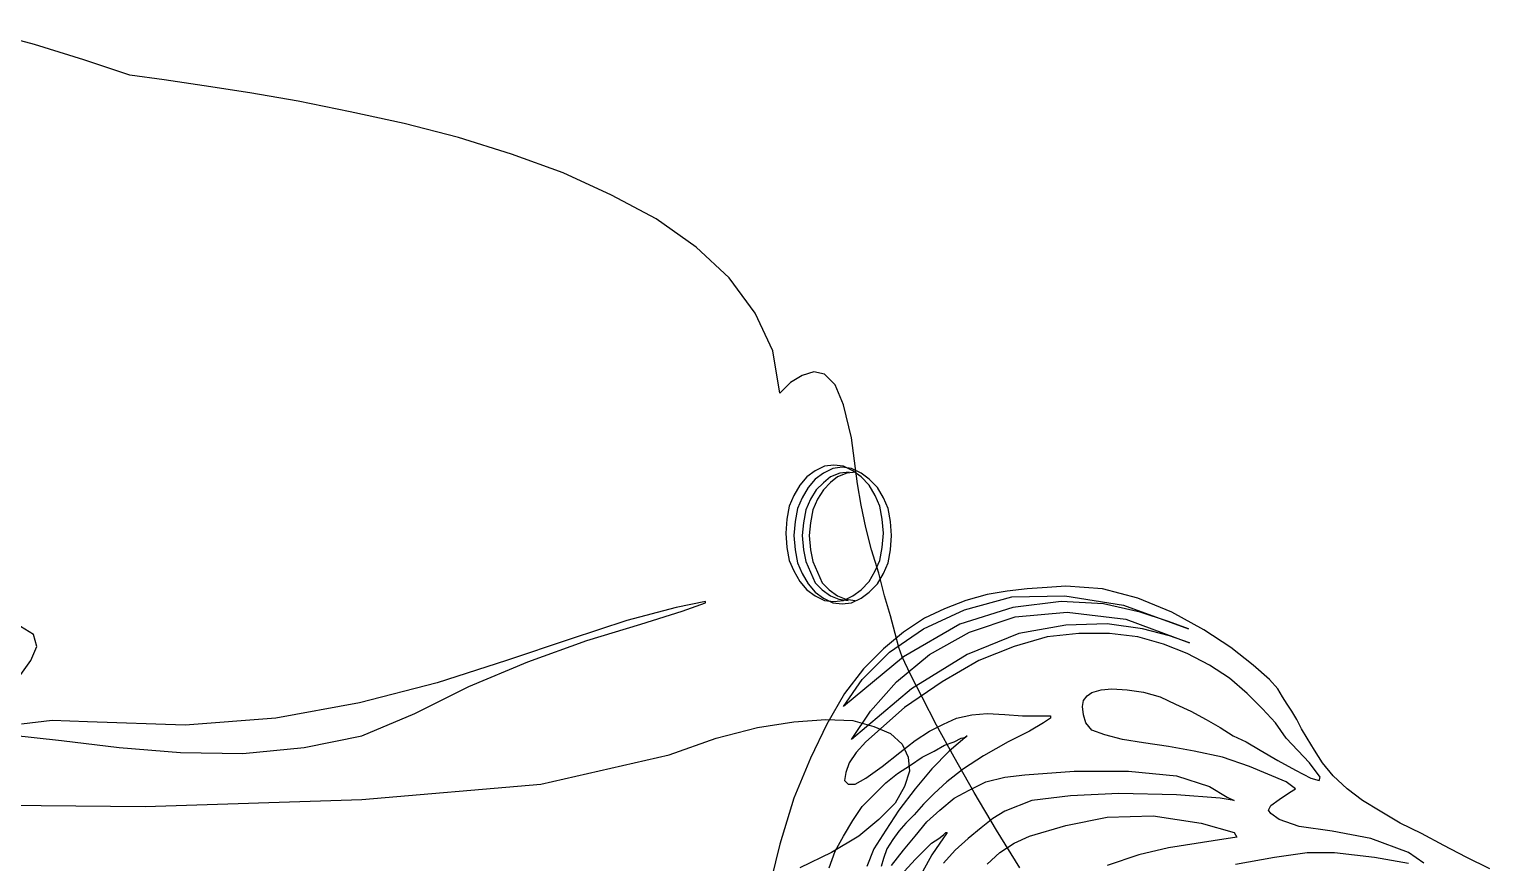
# Model space of a CAD drawing. Header units: feet. Extents: x 50754 to 76410, y 49660 to 67674.
# Drawn here: x 70140.39 to 70154.31, y 55036.08 to 55044.02 of the extents above; entities that cross this region are included whole.
import ezdxf

# ---------------------------------------------------------------- set-up
doc = ezdxf.new("R2010")
doc.units = ezdxf.units.FT
doc.linetypes.add('Amconstr', pattern=[9999, 9999, 0])
doc.layers.add('1_MAN', color=7, linetype='Continuous')
doc.layers.add('MS GATE', color=1, linetype='Continuous')

# ---------------------------------------------------------------- blocks, each defined once
blk = doc.blocks.new('admin enlclave road')
at = {"layer": '1_MAN', "color": 253, "linetype": 'Continuous'}
for points in [[(44846.04027, -5349.83776), (44846.03392, -5349.83015), (44846.02782, -5349.82249), (44846.02232, -5349.81528), (44846.01745, -5349.80879), (44846.01346, -5349.80297), (44846.01018, -5349.79838), (44846.00782, -5349.79472), (44846.00675, -5349.79274), (44846.00554, -5349.78973), (44846.00396, -5349.78596), (44846.00205, -5349.78172), (44846.00007, -5349.77694), (44845.99779, -5349.77195), (44845.9958, -5349.76718), (44845.99409, -5349.76238), (44845.99266, -5349.7578), (44845.98996, -5349.74782), (44845.98714, -5349.74078), (44845.98471, -5349.7366), (44845.98204, -5349.73458), (44845.97962, -5349.73438), (44845.97712, -5349.73552), (44845.97474, -5349.73744), (44845.97271, -5349.74011), (44845.96986, -5349.73095), (44845.96481, -5349.72315), (44845.95801, -5349.71612), (44845.94978, -5349.71036), (44845.94007, -5349.70532), (44845.92946, -5349.70147), (44845.9181, -5349.69799), (44845.90607, -5349.69539), (44845.89385, -5349.69337), (44845.88144, -5349.69189), (44845.8691, -5349.69093), (44845.85732, -5349.69016), (44845.84639, -5349.6898), (44845.83602, -5349.68964), (44845.82698, -5349.68955), (44845.81929, -5349.68955), (44845.80866, -5349.68756), (44845.79726, -5349.68567), (44845.78403, -5349.68404)], [(44845.99103, -5349.78456), (44845.99103, -5349.78456), (44845.99308, -5349.78401), (44845.99502, -5349.78268), (44845.99667, -5349.78113), (44845.99824, -5349.77905), (44845.99922, -5349.77653), (44845.99993, -5349.77405), (44846.00006, -5349.77111), (44845.9999, -5349.76794), (44845.9992, -5349.76486), (44845.99829, -5349.76207), (44845.99693, -5349.75986), (44845.9953, -5349.7577), (44845.99323, -5349.75613), (44845.99123, -5349.75508), (44845.99011, -5349.7547), (44845.989, -5349.75432), (44845.98688, -5349.75435), (44845.98483, -5349.75489), (44845.98289, -5349.75623), (44845.98125, -5349.75778), (44845.97993, -5349.75982), (44845.97895, -5349.76233), (44845.97824, -5349.76482), (44845.97811, -5349.76775), (44845.97828, -5349.77092), (44845.97897, -5349.77401), (44845.97988, -5349.7768), (44845.98124, -5349.779), (44845.98286, -5349.78117), (44845.98468, -5349.78278), (44845.98669, -5349.78383), (44845.98891, -5349.78459), (44845.99103, -5349.78456)], [(44845.98017, -5349.77119), (44845.98086, -5349.77428), (44845.98178, -5349.77708), (44845.98314, -5349.77927), (44845.98476, -5349.78144), (44845.98658, -5349.78305), (44845.98858, -5349.7841), (44845.99081, -5349.78486), (44845.99292, -5349.78483), (44845.99497, -5349.78429), (44845.99692, -5349.78295), (44845.99856, -5349.7814), (44846.00013, -5349.77933), (44846.00111, -5349.7768), (44846.00183, -5349.77432), (44846.00196, -5349.77138), (44846.00178, -5349.76822), (44846.0011, -5349.76513), (44846.00018, -5349.76234), (44845.99882, -5349.76013), (44845.99719, -5349.75797), (44845.99512, -5349.75639), (44845.99312, -5349.75534), (44845.99089, -5349.75459), (44845.98877, -5349.75461), (44845.98673, -5349.75517), (44845.98479, -5349.75649), (44845.98314, -5349.75804), (44845.98183, -5349.76008), (44845.98085, -5349.76261), (44845.98013, -5349.76509), (44845.98, -5349.76803), (44845.98017, -5349.77119)], [(44845.99048, -5349.75544), (44845.98843, -5349.75599), (44845.98645, -5349.75706), (44845.98508, -5349.75858), (44845.98372, -5349.76035), (44845.98271, -5349.76261), (44845.98198, -5349.7651), (44845.98186, -5349.76804), (44845.98199, -5349.77094), (44845.98269, -5349.77403), (44845.98356, -5349.77656), (44845.98493, -5349.77876), (44845.98629, -5349.78097), (44845.98807, -5349.78231), (44845.99007, -5349.78336), (44845.992, -5349.78389), (44845.99412, -5349.78387)], [(44845.99204, -5349.75523), (44845.99, -5349.75577), (44845.98802, -5349.75685), (44845.98663, -5349.75836), (44845.98529, -5349.76014), (44845.98427, -5349.7624), (44845.98355, -5349.76489), (44845.98342, -5349.76783), (44845.98356, -5349.77072), (44845.98425, -5349.77381), (44845.98513, -5349.77635), (44845.98649, -5349.77855), (44845.98785, -5349.78075), (44845.98963, -5349.7821), (44845.99164, -5349.78315), (44845.99356, -5349.78368), (44845.99569, -5349.78366)], [(44846.14422, -5349.82374), (44846.13865, -5349.82185), (44846.13335, -5349.81993), (44846.12804, -5349.818), (44846.12304, -5349.8163), (44846.11825, -5349.81431), (44846.11401, -5349.8125), (44846.11027, -5349.81036), (44846.10675, -5349.80793), (44846.10401, -5349.80538), (44846.10181, -5349.80277), (44846.09988, -5349.80038), (44846.09829, -5349.79847), (44846.09696, -5349.79653), (44846.09567, -5349.79485), (44846.09441, -5349.79344), (44846.09316, -5349.79201), (44846.09187, -5349.79033), (44846.08976, -5349.7885), (44846.08568, -5349.78588), (44846.08019, -5349.78265), (44846.07367, -5349.77957), (44846.0661, -5349.77663), (44846.05812, -5349.77454), (44846.05002, -5349.77354), (44846.04187, -5349.77412), (44846.03775, -5349.77495), (44846.03335, -5349.77583), (44846.029, -5349.77695), (44846.02468, -5349.77834), (44846.02016, -5349.78029), (44846.01573, -5349.78276), (44846.01159, -5349.78545), (44846.00733, -5349.78922), (44846.00341, -5349.79348), (44845.99959, -5349.7985), (44845.99617, -5349.80455), (44845.99319, -5349.81186), (44845.99058, -5349.81992), (44845.98815, -5349.82927), (44845.98642, -5349.83986), (44845.98517, -5349.85197)], [(44846.07025, -5349.77978), (44846.06561, -5349.77882), (44846.05907, -5349.7776), (44846.05074, -5349.77688), (44846.04129, -5349.77765), (44846.0308, -5349.78042), (44846.01958, -5349.78568), (44846.00808, -5349.79468), (44845.9963, -5349.80745), (44845.99964, -5349.80089), (44846.00482, -5349.79408), (44846.01164, -5349.78783), (44846.02019, -5349.78241), (44846.03021, -5349.77811), (44846.0419, -5349.77624), (44846.0552, -5349.77653), (44846.07025, -5349.77978)], [(44846.07093, -5349.78286), (44846.06629, -5349.78191), (44846.06009, -5349.78117), (44846.05213, -5349.7812), (44846.04305, -5349.78271), (44846.03289, -5349.78597), (44846.02208, -5349.79224), (44846.01086, -5349.80146), (44845.99912, -5349.81449), (44846.00243, -5349.80767), (44846.00727, -5349.80037), (44846.01374, -5349.79338), (44846.02191, -5349.78722), (44846.0316, -5349.78243), (44846.04292, -5349.77982), (44846.05616, -5349.77958), (44846.07093, -5349.78286)], [(44846.0952, -5349.80103), (44846.09238, -5349.79796), (44846.08909, -5349.79522), (44846.08524, -5349.79231), (44846.08087, -5349.78946), (44846.07604, -5349.7872), (44846.07073, -5349.78528), (44846.06524, -5349.78391), (44846.0593, -5349.78313), (44846.05294, -5349.78321), (44846.04617, -5349.78414), (44846.03925, -5349.78589), (44846.03224, -5349.78898), (44846.02486, -5349.79318), (44846.01742, -5349.79897), (44846.00988, -5349.80585), (44846.00232, -5349.81459), (44846.00056, -5349.81722), (44845.99932, -5349.81977), (44845.99882, -5349.82197), (44845.99881, -5349.82382), (44845.9997, -5349.8245), (44846.00127, -5349.82428), (44846.00343, -5349.82266), (44846.00672, -5349.81956), (44846.01019, -5349.81589), (44846.01323, -5349.81282), (44846.01607, -5349.8103), (44846.01897, -5349.80832), (44846.02166, -5349.80662), (44846.02494, -5349.80537), (44846.02829, -5349.80464), (44846.03223, -5349.80436), (44846.03617, -5349.80409), (44846.03903, -5349.8037), (44846.04138, -5349.80338), (44846.04243, -5349.80323), (44846.0425, -5349.80376), (44846.04107, -5349.80501), (44846.0382, -5349.80726), (44846.03384, -5349.81025), (44846.02879, -5349.81413), (44846.02476, -5349.8176), (44846.02151, -5349.82097), (44846.019, -5349.82397), (44846.01698, -5349.82664), (44846.01522, -5349.82926), (44846.01364, -5349.83134), (44846.01234, -5349.83337), (44846.01129, -5349.83538), (44846.01027, -5349.83764), (44846.00978, -5349.83983), (44846.0095, -5349.84172)], [(44846.01181, -5349.84114), (44846.01396, -5349.8374), (44846.01613, -5349.83392), (44846.0183, -5349.83043), (44846.0208, -5349.82744), (44846.02357, -5349.8244), (44846.0267, -5349.82212), (44846.0301, -5349.81979), (44846.03413, -5349.81817), (44846.03849, -5349.81704), (44846.04932, -5349.81476), (44846.0613, -5349.81311), (44846.07212, -5349.81269), (44846.07973, -5349.81402), (44846.08396, -5349.81583), (44846.08563, -5349.8164), (44846.08244, -5349.81631), (44846.07269, -5349.81685), (44846.0599, -5349.81835), (44846.04929, -5349.82034), (44846.04083, -5349.82255), (44846.03517, -5349.82572), (44846.03278, -5349.82765), (44846.03046, -5349.83009), (44846.02792, -5349.83283), (44846.02541, -5349.83583), (44846.02319, -5349.83905)], [(44846.03288, -5349.83799), (44846.03538, -5349.83498), (44846.03822, -5349.83247), (44846.04138, -5349.83045), (44846.04914, -5349.82699), (44846.058, -5349.82391), (44846.06812, -5349.82226), (44846.07902, -5349.82235), (44846.0866, -5349.82343), (44846.08727, -5349.8244), (44846.08216, -5349.8259), (44846.07248, -5349.82883), (44846.06619, -5349.83128), (44846.05947, -5349.83459)], [(44846.08782, -5349.83043), (44846.09621, -5349.82768), (44846.10335, -5349.82564), (44846.10935, -5349.82481), (44846.11835, -5349.82464), (44846.12607, -5349.82491)], [(44846.12946, -5349.82444), (44846.12575, -5349.82256), (44846.11698, -5349.82059), (44846.10818, -5349.8202), (44846.10074, -5349.82016), (44846.0961, -5349.81921), (44846.09409, -5349.81816), (44846.09347, -5349.81745), (44846.09384, -5349.81633), (44846.09549, -5349.81478), (44846.09762, -5349.8129), (44846.09881, -5349.81193), (44846.09652, -5349.81066), (44846.08798, -5349.80839), (44846.0817, -5349.80712), (44846.07527, -5349.80668), (44846.0694, -5349.80643), (44846.06382, -5349.80639), (44846.05903, -5349.80626), (44846.05498, -5349.80575), (44846.05197, -5349.80511), (44846.05045, -5349.80372), (44846.04968, -5349.80197), (44846.04917, -5349.80019), (44846.04925, -5349.79885), (44846.04988, -5349.7977), (44846.05082, -5349.79678), (44846.05283, -5349.79597), (44846.05514, -5349.79538), (44846.05856, -5349.79518), (44846.06228, -5349.7952), (44846.06607, -5349.79573), (44846.06967, -5349.79684), (44846.07328, -5349.79793), (44846.07691, -5349.79929), (44846.08029, -5349.80068), (44846.0834, -5349.80212), (44846.08645, -5349.80302), (44846.08982, -5349.80442), (44846.09405, -5349.80622), (44846.09824, -5349.80777), (44846.10188, -5349.80913), (44846.10377, -5349.80939), (44846.10393, -5349.80858), (44846.10115, -5349.80577), (44846.0952, -5349.80103)], [(44845.81276, -5349.83904), (44845.8244, -5349.83878), (44845.83738, -5349.83858), (44845.85107, -5349.83776), (44845.8649, -5349.83612), (44845.87827, -5349.83296), (44845.89068, -5349.8286), (44845.90171, -5349.82204), (44845.91287, -5349.81441), (44845.92514, -5349.80715), (44845.93752, -5349.80067), (44845.949, -5349.79538), (44845.95772, -5349.79126), (44845.96268, -5349.78872), (44845.96265, -5349.78846), (44845.95631, -5349.79066), (44845.94576, -5349.79503), (44845.93383, -5349.80091), (44845.92042, -5349.80754), (44845.90573, -5349.81459), (44845.88915, -5349.82138), (44845.87113, -5349.82731), (44845.85128, -5349.83163), (44845.82956, -5349.83382), (44845.82171, -5349.83464), (44845.81505, -5349.83635)], [(44845.8131, -5349.82599), (44845.8152, -5349.822), (44845.81608, -5349.81869), (44845.81494, -5349.81619), (44845.81182, -5349.81476)], [(44845.79118, -5349.85767), (44845.8449, -5349.85081), (44845.89261, -5349.84267), (44845.93173, -5349.83384), (44845.95922, -5349.82342), (44845.96914, -5349.81835), (44845.97794, -5349.81475), (44845.98582, -5349.81234), (44845.99278, -5349.81085), (44845.99882, -5349.81029), (44846.00368, -5349.81095), (44846.00754, -5349.81201), (44846.01047, -5349.814), (44846.01216, -5349.81668), (44846.01286, -5349.81977), (44846.01228, -5349.82329), (44846.0107, -5349.82723), (44846.00755, -5349.83138), (44846.00362, -5349.83564), (44845.99813, -5349.8401), (44845.99156, -5349.84446)], [(44845.99808, -5349.84356), (44845.99888, -5349.83973), (44846.00024, -5349.8361), (44846.00186, -5349.83242), (44846.00351, -5349.82901), (44846.00575, -5349.82605), (44846.008, -5349.82309), (44846.01032, -5349.82065), (44846.01294, -5349.81843), (44846.01529, -5349.81625), (44846.01771, -5349.81459), (44846.01988, -5349.81296), (44846.02185, -5349.8119), (44846.02332, -5349.81091), (44846.02431, -5349.8105), (44846.02455, -5349.8102), (44846.02109, -5349.81412), (44846.01773, -5349.81857), (44846.0147, -5349.82349), (44846.01169, -5349.82869), (44846.00943, -5349.83351), (44846.0074, -5349.83803), (44846.00638, -5349.84215)], [(44846.01486, -5349.84205), (44846.01684, -5349.83912), (44846.01864, -5349.83676), (44846.01998, -5349.83498), (44846.02141, -5349.83372), (44846.02233, -5349.83279), (44846.02279, -5349.8322), (44846.02305, -5349.83216), (44846.02034, -5349.83758), (44846.0182, -5349.84318)]]:
    blk.add_lwpolyline(points, dxfattribs=at)

msp = doc.modelspace()

# ---------------------------------------------------------------- block references
at = {"layer": 'MS GATE', "linetype": 'Amconstr', "lineweight": 25, "xscale": 42.66674600251998, "yscale": 42.66674600251998, "zscale": 42.66674600251998, "rotation": 352.174150691152}
msp.add_blockref('admin enlclave road', (-1794383.54152, 541708.42207), dxfattribs=at)

doc.saveas('drawing.dxf')
